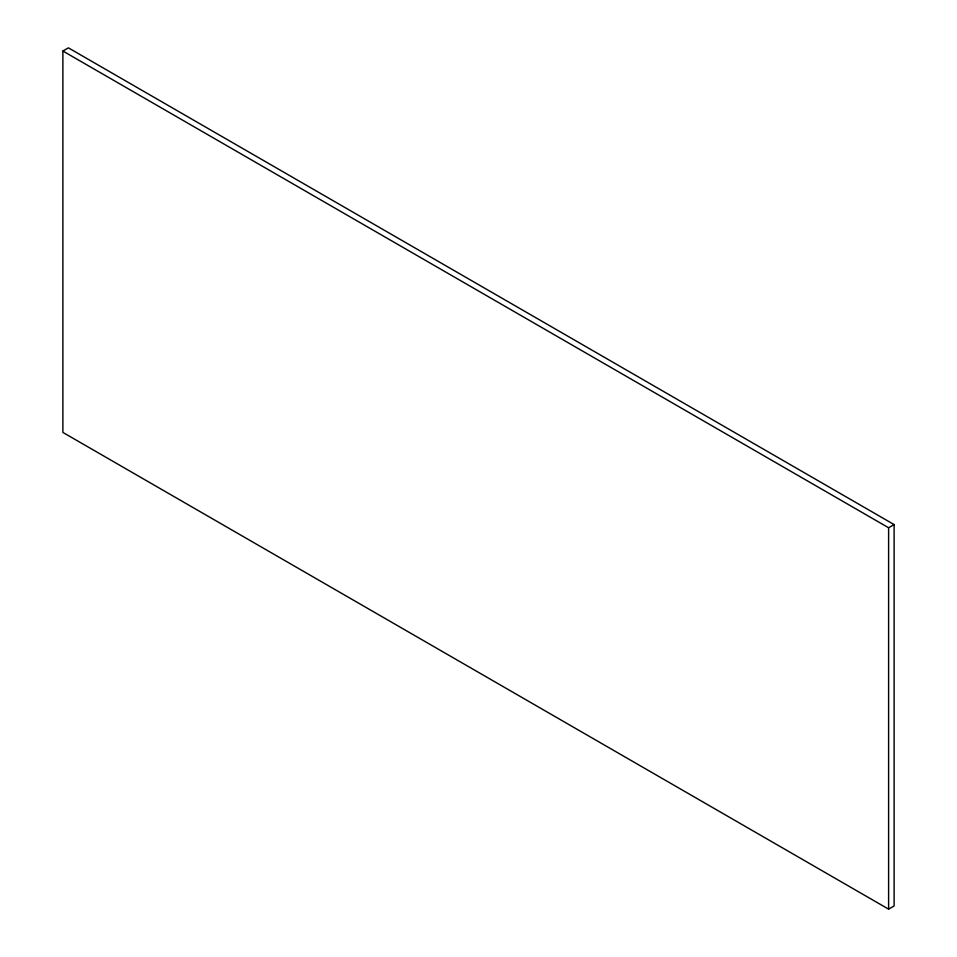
<?xml version="1.0" encoding="UTF-8"?>
<svg xmlns="http://www.w3.org/2000/svg" width="957" height="957" viewBox="0 0 957 957"><rect width="100%" height="100%" fill="white"/><g stroke="black" fill="none" stroke-linecap="round" stroke-linejoin="round"><path stroke-width="1.44" d="M62.887 51.032L68.39 47.85L894.113 524.58L894.113 905.968L888.61 909.15L62.887 432.42L62.887 51.032L888.61 527.762L894.113 524.58M888.61 527.762L888.61 909.15"/></g></svg>
